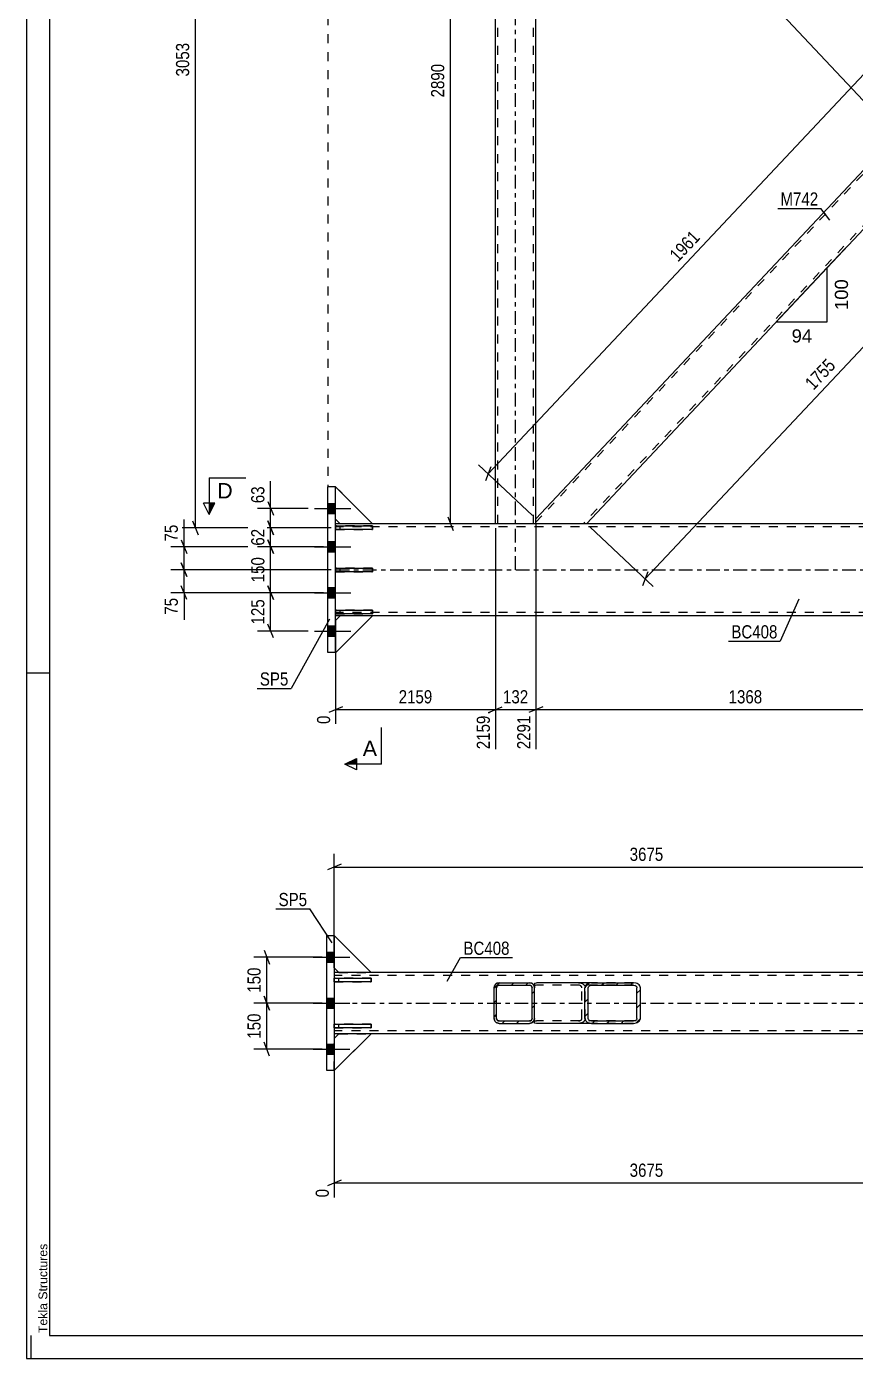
# Model space of a CAD drawing. Header units: millimetres. Extents: x 0 to 841, y 0 to 594.
# Drawn here: x 0 to 180.3, y 0 to 289.5 of the extents above; entities that cross this region are included whole.
import ezdxf

# ---------------------------------------------------------------- set-up
doc = ezdxf.new("R2010")
doc.units = ezdxf.units.MM
doc.linetypes.add('DXK_LINE_DOT2', pattern=[3.9198, 1.9599, -1.9599])
doc.linetypes.add('DXK_LINE_DOT3', pattern=[5.9187, 2.979, -0.9799, 0.9799, -0.9799])
doc.styles.add('Arial', font='ARIAL.TTF', dxfattribs={"height": 0.2})
doc.styles.add('Arial Narrow', font='ARIALN.TTF', dxfattribs={"height": 0.2})

# ---------------------------------------------------------------- blocks, each defined once
blk = doc.blocks.new('Unknown-761548517-1132')
at = {"color": 5, "linetype": 'Continuous'}
for p, q in [((0, 594), (0, 0)), ((5, 589), (5, 5)), ((5, 149), (0, 149)), ((1, 0), (1, 5)), ((5, 5), (836, 5)), ((0, 0), (841, 0))]:
    blk.add_line(p, q, dxfattribs=at)
at = {"color": 174, "linetype": 'Continuous', "style": 'Arial'}
blk.add_text('Tekla Structures', height=1.9102, rotation=90, dxfattribs=at).set_placement((4.5, 5.5))
blk = doc.blocks.new('Part-761548517-3480 - 3430')
at = {"color": 7, "linetype": 'DXK_LINE_DOT2'}
for p, q in [((75.25, 162.66), (67.25, 162.66)), ((67.25, 162.66), (67.25, 161.86)), ((68.25, 161.86), (68.25, 162.66)), ((75.25, 161.86), (75.25, 162.66)), ((67.25, 161.86), (75.25, 161.86))]:
    blk.add_line(p, q, dxfattribs=at)
blk = doc.blocks.new('Part-761548517-3436 - 3430')
at = {"color": 7, "linetype": 'DXK_LINE_DOT2'}
for p, q in [((75.25, 171.83), (67.25, 171.83)), ((67.25, 171.83), (67.25, 171.03)), ((67.25, 171.03), (75.25, 171.03)), ((68.25, 171.03), (68.25, 171.83)), ((75.25, 171.03), (75.25, 171.83))]:
    blk.add_line(p, q, dxfattribs=at)
blk = doc.blocks.new('Part-761548517-3437 - 3430')
at = {"color": 7, "linetype": 'DXK_LINE_DOT2'}
for p, q in [((75.25, 180.99), (67.25, 180.99)), ((67.25, 180.99), (67.25, 180.19)), ((67.25, 180.19), (75.25, 180.19)), ((68.25, 180.19), (68.25, 180.99)), ((75.25, 180.19), (75.25, 180.99))]:
    blk.add_line(p, q, dxfattribs=at)
blk = doc.blocks.new('Part-761548517-3502 - 3430')
at = {"linetype": 'Continuous'}
blk.add_hatch(color=2, dxfattribs=at).paths.add_polyline_path([(325.58, 181.47), (324.78, 182.87), (326.38, 182.87)])
at = {"color": 2, "linetype": 'Continuous'}
for p, q in [((325.58, 181.47), (324.78, 182.87)), ((324.78, 182.87), (326.38, 182.87)), ((326.38, 182.87), (325.58, 181.47)), ((68.25, 181.47), (67.25, 181.47)), ((88.58, 181.47), (75.25, 181.47)), ((195.59, 181.47), (88.68, 181.47)), ((324.15, 181.47), (217.25, 181.47)), ((337.58, 181.47), (324.25, 181.47)), ((345.58, 181.47), (344.58, 181.47)), ((88.58, 161.47), (67.25, 161.47)), ((324.15, 161.47), (88.68, 161.47)), ((345.58, 161.47), (324.25, 161.47))]:
    blk.add_line(p, q, dxfattribs=at)
at = {"color": 7, "linetype": 'DXK_LINE_DOT2'}
for p, q in [((67.25, 161.47), (67.25, 181.47)), ((88.58, 180.8), (67.25, 180.8)), ((75.25, 181.47), (68.25, 181.47)), ((324.15, 180.8), (88.68, 180.8)), ((217.25, 181.47), (195.59, 181.47)), ((345.58, 180.8), (324.25, 180.8)), ((344.58, 181.47), (337.58, 181.47)), ((345.58, 161.47), (345.58, 181.47)), ((88.58, 162.14), (67.25, 162.14)), ((324.15, 162.14), (88.68, 162.14)), ((345.58, 162.14), (324.25, 162.14))]:
    blk.add_line(p, q, dxfattribs=at)
at = {"color": 7, "linetype": 'DXK_LINE_DOT3'}
for p, q in [((67.25, 171.47), (88.58, 171.47)), ((88.68, 171.47), (324.15, 171.47)), ((324.25, 171.47), (345.58, 171.47))]:
    blk.add_line(p, q, dxfattribs=at)
at = {"color": 2, "linetype": 'Continuous'}
blk.add_circle((325.58, 182.37), 1, dxfattribs=at)
blk = doc.blocks.new('Part-761548517-3438 - 3430')
at = {"color": 2, "linetype": 'Continuous'}
for p, q in [((67.25, 161.86), (67.25, 162.66)), ((67.25, 162.66), (75.25, 162.66)), ((75.25, 162.66), (75.25, 161.86)), ((75.25, 161.86), (67.25, 161.86))]:
    blk.add_line(p, q, dxfattribs=at)
at = {"color": 7, "linetype": 'DXK_LINE_DOT2'}
blk.add_line((68.25, 161.86), (68.25, 162.66), dxfattribs=at)
blk = doc.blocks.new('Part-761548517-3439 - 3430')
at = {"color": 2, "linetype": 'Continuous'}
for p, q in [((67.25, 171.03), (67.25, 171.83)), ((67.25, 171.83), (75.25, 171.83)), ((75.25, 171.03), (67.25, 171.03)), ((75.25, 171.83), (75.25, 171.03))]:
    blk.add_line(p, q, dxfattribs=at)
at = {"color": 7, "linetype": 'DXK_LINE_DOT2'}
blk.add_line((68.25, 171.03), (68.25, 171.83), dxfattribs=at)
blk = doc.blocks.new('Part-761548517-3440 - 3430')
at = {"color": 2, "linetype": 'Continuous'}
for p, q in [((67.25, 180.19), (67.25, 180.99)), ((67.25, 180.99), (75.25, 180.99)), ((75.25, 180.19), (67.25, 180.19)), ((75.25, 180.99), (75.25, 180.19))]:
    blk.add_line(p, q, dxfattribs=at)
at = {"color": 7, "linetype": 'DXK_LINE_DOT2'}
blk.add_line((68.25, 180.19), (68.25, 180.99), dxfattribs=at)
blk = doc.blocks.new('Bolt-761548517-3505 - 3430')
at = {"linetype": 'Continuous'}
for points in [[(65.58, 185.9), (65.58, 183.7), (67.25, 183.7), (67.25, 185.9)], [(65.58, 185.9), (65.58, 183.7), (67.25, 183.7), (67.25, 185.9)], [(65.58, 185.9), (65.58, 183.7), (67.25, 183.7), (67.25, 185.9)], [(65.58, 177.57), (65.58, 175.37), (67.25, 175.37), (67.25, 177.57)], [(65.58, 177.57), (65.58, 175.37), (67.25, 175.37), (67.25, 177.57)], [(65.58, 167.57), (65.58, 165.37), (67.25, 165.37), (67.25, 167.57)], [(65.58, 167.57), (65.58, 165.37), (67.25, 165.37), (67.25, 167.57)], [(65.58, 159.24), (65.58, 157.04), (67.25, 157.04), (67.25, 159.24)], [(65.58, 159.24), (65.58, 157.04), (67.25, 157.04), (67.25, 159.24)], [(65.58, 159.24), (65.58, 157.04), (67.25, 157.04), (67.25, 159.24)]]:
    blk.add_hatch(color=1, dxfattribs=at).paths.add_polyline_path(points)
at = {"color": 1, "linetype": 'Continuous'}
for p, q in [((65.58, 185.9), (67.25, 185.9)), ((65.58, 185.9), (67.25, 185.9)), ((65.58, 185.9), (67.25, 185.9)), ((62.65, 184.8), (70.58, 184.8)), ((62.65, 184.8), (70.58, 184.8)), ((62.65, 184.8), (70.58, 184.8)), ((65.58, 183.7), (67.25, 183.7)), ((65.58, 183.7), (67.25, 183.7)), ((65.58, 183.7), (67.25, 183.7)), ((65.58, 177.57), (67.25, 177.57)), ((65.58, 177.57), (67.25, 177.57)), ((62.65, 176.47), (70.58, 176.47)), ((62.65, 176.47), (70.58, 176.47)), ((65.58, 175.37), (67.25, 175.37)), ((65.58, 175.37), (67.25, 175.37)), ((62.65, 166.47), (70.58, 166.47)), ((62.65, 166.47), (70.58, 166.47)), ((65.58, 167.57), (67.25, 167.57)), ((65.58, 167.57), (67.25, 167.57)), ((65.58, 165.37), (67.25, 165.37)), ((65.58, 165.37), (67.25, 165.37)), ((62.65, 158.14), (70.58, 158.14)), ((62.65, 158.14), (70.58, 158.14)), ((62.65, 158.14), (70.58, 158.14)), ((65.58, 159.24), (67.25, 159.24)), ((65.58, 159.24), (67.25, 159.24)), ((65.58, 159.24), (67.25, 159.24)), ((65.58, 157.04), (67.25, 157.04)), ((65.58, 157.04), (67.25, 157.04)), ((65.58, 157.04), (67.25, 157.04))]:
    blk.add_line(p, q, dxfattribs=at)
blk = doc.blocks.new('Part-761548517-3441 - 3430')
at = {"color": 2, "linetype": 'Continuous'}
for p, q in [((75.25, 181.47), (67.25, 189.47)), ((68.25, 181.47), (67.25, 182.47)), ((75.25, 181.47), (68.25, 181.47))]:
    blk.add_line(p, q, dxfattribs=at)
at = {"color": 7, "linetype": 'DXK_LINE_DOT2'}
blk.add_line((67.25, 182.47), (67.25, 189.47), dxfattribs=at)
blk = doc.blocks.new('Part-761548517-3442 - 3430')
at = {"color": 7, "linetype": 'DXK_LINE_DOT2'}
for p, q in [((67.25, 182.47), (67.25, 189.47)), ((67.25, 189.47), (75.25, 181.47)), ((68.25, 181.47), (67.25, 182.47)), ((75.25, 181.47), (68.25, 181.47))]:
    blk.add_line(p, q, dxfattribs=at)
blk = doc.blocks.new('Part-761548517-3443 - 3430')
at = {"color": 2, "linetype": 'Continuous'}
for p, q in [((67.25, 160.43), (68.25, 161.43)), ((67.25, 153.43), (75.25, 161.43)), ((75.25, 161.43), (68.25, 161.43)), ((67.25, 153.47), (67.25, 153.43))]:
    blk.add_line(p, q, dxfattribs=at)
at = {"color": 7, "linetype": 'DXK_LINE_DOT2'}
blk.add_line((67.25, 153.43), (67.25, 160.43), dxfattribs=at)
blk = doc.blocks.new('Part-761548517-3444 - 3430')
at = {"color": 7, "linetype": 'DXK_LINE_DOT2'}
for p, q in [((68.25, 161.43), (67.25, 160.43)), ((67.25, 153.43), (75.25, 161.43)), ((67.25, 160.43), (67.25, 153.43)), ((75.25, 161.43), (68.25, 161.43))]:
    blk.add_line(p, q, dxfattribs=at)
blk = doc.blocks.new('Part-761548517-3464 - 3430')
at = {"color": 2, "linetype": 'Continuous'}
for p, q in [((65.58, 153.47), (65.58, 189.47)), ((67.25, 189.47), (65.58, 189.47)), ((67.25, 153.47), (67.25, 189.47)), ((67.25, 153.47), (65.58, 153.47))]:
    blk.add_line(p, q, dxfattribs=at)
blk = doc.blocks.new('Part-761548517-3556 - 3430')
at = {"color": 2, "linetype": 'Continuous'}
for p, q in [((200.37, 277.8), (110.81, 182.57)), ((202.02, 276.05), (200.37, 277.8)), ((202.02, 276.05), (202.02, 266.71)), ((202.02, 266.71), (121.86, 181.47)), ((110.81, 181.47), (110.81, 182.57))]:
    blk.add_line(p, q, dxfattribs=at)
at = {"color": 7, "linetype": 'DXK_LINE_DOT2'}
for p, q in [((200.74, 277.42), (110.81, 181.79)), ((202.02, 267.49), (121.12, 181.47)), ((121.86, 181.47), (110.81, 181.47))]:
    blk.add_line(p, q, dxfattribs=at)
blk = doc.blocks.new('Part-761548517-3541 - 3430')
at = {"color": 2, "linetype": 'Continuous'}
for p, q in [((110.81, 373.04), (110.81, 374.14)), ((202.02, 288.9), (121.86, 374.14)), ((110.81, 373.04), (200.37, 277.8)), ((202.02, 276.05), (202.02, 288.9))]:
    blk.add_line(p, q, dxfattribs=at)
at = {"color": 7, "linetype": 'DXK_LINE_DOT2'}
for p, q in [((121.86, 374.14), (110.81, 374.14)), ((202.02, 276.83), (110.81, 373.82)), ((202.02, 288.12), (121.12, 374.14)), ((202.02, 276.05), (200.37, 277.8)), ((202.02, 276.83), (202.02, 276.89))]:
    blk.add_line(p, q, dxfattribs=at)
blk = doc.blocks.new('Part-761548517-3559 - 3430')
at = {"color": 7, "linetype": 'DXK_LINE_DOT3'}
blk.add_line((106.41, 171.47), (106.41, 384.14), dxfattribs=at)
at = {"color": 2, "linetype": 'Continuous'}
for p, q in [((102.01, 181.47), (102.01, 374.14)), ((110.81, 182.57), (110.81, 373.04))]:
    blk.add_line(p, q, dxfattribs=at)
at = {"color": 7, "linetype": 'DXK_LINE_DOT2'}
for p, q in [((102.01, 374.14), (110.81, 374.14)), ((102.55, 181.47), (102.55, 374.14)), ((110.28, 181.47), (110.28, 374.14)), ((110.81, 373.04), (110.81, 374.14)), ((110.81, 181.47), (110.81, 182.57)), ((110.81, 181.47), (102.01, 181.47))]:
    blk.add_line(p, q, dxfattribs=at)
blk = doc.blocks.new('Part-761548517-4997 - 4979')
at = {"linetype": 'Continuous'}
h = blk.add_hatch(dxfattribs=at)
h.set_pattern_fill('', scale=0.7, style=0, pattern_type=0)
h.set_pattern_definition([(45, (109.8706, 72.9255), (-1.57154, 1.57154), [])])
h.paths.add_polyline_path([(109.46, 72.84), (109.87, 72.93), (110.22, 73.16), (110.45, 73.5), (110.53, 73.91), (110.53, 80.58), (110.45, 80.99), (110.22, 81.33), (109.87, 81.56), (109.46, 81.64), (102.8, 81.64), (102.39, 81.56), (102.04, 81.33), (101.81, 80.99), (101.73, 80.58), (101.73, 73.91), (101.81, 73.5), (102.04, 73.16), (102.39, 72.93), (102.8, 72.84)])
h.paths.add_polyline_path([(102.59, 73.42), (102.42, 73.53), (102.3, 73.71), (102.26, 73.91), (102.26, 80.58), (102.3, 80.78), (102.42, 80.95), (102.59, 81.07), (102.8, 81.11), (109.46, 81.11), (109.67, 81.07), (109.84, 80.95), (109.96, 80.78), (110, 80.58), (110, 73.91), (109.96, 73.71), (109.84, 73.53), (109.67, 73.42), (109.46, 73.38), (102.8, 73.38)])
at = {"color": 7, "linetype": 'DXK_LINE_DOT2'}
for p, q in [((102.39, 81.56), (102.8, 81.64)), ((102.8, 81.11), (102.59, 81.07)), ((102.8, 81.64), (109.46, 81.64)), ((102.8, 81.11), (109.46, 81.11)), ((109.46, 81.64), (109.87, 81.56)), ((109.67, 81.07), (109.46, 81.11)), ((101.73, 80.58), (101.81, 80.99)), ((101.73, 73.91), (101.73, 80.58)), ((102.3, 80.78), (102.26, 80.58)), ((102.26, 73.91), (102.26, 80.58)), ((110, 80.58), (109.96, 80.78)), ((110, 73.91), (110, 80.58)), ((110.45, 80.99), (110.53, 80.58)), ((110.53, 73.91), (110.53, 80.58)), ((101.81, 73.5), (101.73, 73.91)), ((102.26, 73.91), (102.3, 73.71)), ((102.8, 72.84), (102.39, 72.93)), ((102.59, 73.42), (102.8, 73.38)), ((102.8, 73.38), (109.46, 73.38)), ((102.8, 72.84), (109.46, 72.84)), ((109.46, 73.38), (109.67, 73.42)), ((109.87, 72.93), (109.46, 72.84)), ((109.96, 73.71), (110, 73.91)), ((110.53, 73.91), (110.45, 73.5))]:
    blk.add_line(p, q, dxfattribs=at)
at = {"color": 2, "linetype": 'Continuous'}
for p, q in [((102.8, 81.64), (102.39, 81.56)), ((102.59, 81.07), (102.8, 81.11)), ((102.8, 81.64), (109.46, 81.64)), ((102.8, 81.11), (109.46, 81.11)), ((109.87, 81.56), (109.46, 81.64)), ((109.46, 81.11), (109.67, 81.07)), ((101.81, 80.99), (101.73, 80.58)), ((101.73, 73.91), (101.73, 80.58)), ((102.26, 80.58), (102.3, 80.78)), ((102.26, 73.91), (102.26, 80.58)), ((109.96, 80.78), (110, 80.58)), ((110, 73.91), (110, 80.58)), ((110.53, 80.58), (110.45, 80.99)), ((110.53, 73.91), (110.53, 80.58)), ((101.73, 73.91), (101.81, 73.5)), ((102.3, 73.71), (102.26, 73.91)), ((102.39, 72.93), (102.8, 72.84)), ((102.8, 73.38), (102.59, 73.42)), ((102.8, 73.38), (109.46, 73.38)), ((102.8, 72.84), (109.46, 72.84)), ((109.67, 73.42), (109.46, 73.38)), ((109.46, 72.84), (109.87, 72.93)), ((110, 73.91), (109.96, 73.71)), ((110.45, 73.5), (110.53, 73.91))]:
    blk.add_line(p, q, dxfattribs=at)
at = {"color": 7, "linetype": 'DXK_LINE_DOT3'}
blk.add_line((106.13, 77.24), (106.13, 77.24), dxfattribs=at)
at = {"color": 7, "linetype": 'DXK_LINE_DOT2'}
for centre, radius, start, end in [((102.8, 80.58), 1.07, 112.5, 157.5), ((109.46, 80.58), 1.07, 22.5, 67.5), ((102.8, 80.58), 0.533, 112.5, 157.5), ((109.46, 80.58), 0.533, 22.5, 67.5), ((102.8, 73.91), 1.07, 202.5, 247.5), ((102.8, 73.91), 0.533, 202.5, 247.5), ((109.46, 73.91), 0.533, 292.5, 337.5), ((109.46, 73.91), 1.07, 292.5, 337.5)]:
    blk.add_arc(centre, radius, start, end, dxfattribs=at)
at = {"color": 2, "linetype": 'Continuous'}
for centre, radius, start, end in [((102.8, 80.58), 1.07, 112.5, 157.5), ((109.46, 80.58), 1.07, 22.5, 67.5), ((102.8, 80.58), 0.533, 112.5, 157.5), ((109.46, 80.58), 0.533, 22.5, 67.5), ((102.8, 73.91), 1.07, 202.5, 247.5), ((102.8, 73.91), 0.533, 202.5, 247.5), ((109.46, 73.91), 0.533, 292.5, 337.5), ((109.46, 73.91), 1.07, 292.5, 337.5)]:
    blk.add_arc(centre, radius, start, end, dxfattribs=at)
blk = doc.blocks.new('Part-761548517-4993 - 4979')
at = {"color": 2, "linetype": 'Continuous'}
for p, q in [((67.96, 83.91), (66.96, 83.91)), ((88.3, 83.91), (74.96, 83.91)), ((202.8, 83.91), (88.4, 83.91)), ((323.86, 83.91), (209.47, 83.91)), ((337.3, 83.91), (323.96, 83.91)), ((345.3, 83.91), (344.3, 83.91)), ((67.96, 70.58), (66.96, 70.58)), ((88.3, 70.58), (74.96, 70.58)), ((323.86, 70.58), (88.4, 70.58)), ((337.3, 70.58), (323.96, 70.58)), ((345.3, 70.58), (344.3, 70.58))]:
    blk.add_line(p, q, dxfattribs=at)
at = {"color": 7, "linetype": 'DXK_LINE_DOT2'}
for p, q in [((66.96, 83.91), (66.96, 70.58)), ((88.3, 83.24), (66.96, 83.24)), ((74.96, 83.91), (67.96, 83.91)), ((323.86, 83.24), (88.4, 83.24)), ((209.47, 83.91), (202.8, 83.91)), ((345.3, 83.24), (323.96, 83.24)), ((344.3, 83.91), (337.3, 83.91)), ((345.3, 83.91), (345.3, 70.58)), ((88.3, 71.24), (66.96, 71.24)), ((74.96, 70.58), (67.96, 70.58)), ((323.86, 71.24), (88.4, 71.24)), ((345.3, 71.24), (323.96, 71.24)), ((344.3, 70.58), (337.3, 70.58))]:
    blk.add_line(p, q, dxfattribs=at)
at = {"color": 7, "linetype": 'DXK_LINE_DOT3'}
for p, q in [((66.96, 77.24), (88.3, 77.24)), ((88.4, 77.24), (323.86, 77.24)), ((323.96, 77.24), (345.3, 77.24))]:
    blk.add_line(p, q, dxfattribs=at)
blk = doc.blocks.new('Bolt-761548517-4996 - 4979')
at = {"linetype": 'Continuous'}
for points in [[(66.96, 86.14), (66.96, 88.34), (65.3, 88.34), (65.3, 86.14)], [(66.96, 86.14), (66.96, 88.34), (65.3, 88.34), (65.3, 86.14)], [(66.96, 86.14), (66.96, 88.34), (65.3, 88.34), (65.3, 86.14)], [(66.96, 86.14), (66.96, 88.34), (65.3, 88.34), (65.3, 86.14)], [(66.96, 76.14), (66.96, 78.34), (65.3, 78.34), (65.3, 76.14)], [(66.96, 76.14), (66.96, 78.34), (65.3, 78.34), (65.3, 76.14)], [(66.96, 66.14), (66.96, 68.34), (65.3, 68.34), (65.3, 66.14)], [(66.96, 66.14), (66.96, 68.34), (65.3, 68.34), (65.3, 66.14)], [(66.96, 66.14), (66.96, 68.34), (65.3, 68.34), (65.3, 66.14)], [(66.96, 66.14), (66.96, 68.34), (65.3, 68.34), (65.3, 66.14)]]:
    blk.add_hatch(color=1, dxfattribs=at).paths.add_polyline_path(points)
at = {"color": 1, "linetype": 'Continuous'}
for p, q in [((62.36, 87.24), (70.3, 87.24)), ((62.36, 87.24), (70.3, 87.24)), ((62.36, 87.24), (70.3, 87.24)), ((62.36, 87.24), (70.3, 87.24)), ((65.3, 88.34), (66.96, 88.34)), ((65.3, 88.34), (66.96, 88.34)), ((65.3, 88.34), (66.96, 88.34)), ((65.3, 88.34), (66.96, 88.34)), ((65.3, 86.14), (66.96, 86.14)), ((65.3, 86.14), (66.96, 86.14)), ((65.3, 86.14), (66.96, 86.14)), ((65.3, 86.14), (66.96, 86.14)), ((65.3, 78.34), (66.96, 78.34)), ((65.3, 78.34), (66.96, 78.34)), ((62.36, 77.24), (70.3, 77.24)), ((62.36, 77.24), (70.3, 77.24)), ((65.3, 76.14), (66.96, 76.14)), ((65.3, 76.14), (66.96, 76.14)), ((62.36, 67.24), (70.3, 67.24)), ((62.36, 67.24), (70.3, 67.24)), ((62.36, 67.24), (70.3, 67.24)), ((62.36, 67.24), (70.3, 67.24)), ((65.3, 68.34), (66.96, 68.34)), ((65.3, 68.34), (66.96, 68.34)), ((65.3, 68.34), (66.96, 68.34)), ((65.3, 68.34), (66.96, 68.34)), ((65.3, 66.14), (66.96, 66.14)), ((65.3, 66.14), (66.96, 66.14)), ((65.3, 66.14), (66.96, 66.14)), ((65.3, 66.14), (66.96, 66.14))]:
    blk.add_line(p, q, dxfattribs=at)
blk = doc.blocks.new('Part-761548517-5062 - 4979')
at = {"color": 7, "linetype": 'DXK_LINE_DOT2'}
for p, q in [((74.96, 82.64), (66.96, 82.64)), ((66.96, 82.64), (66.96, 81.84)), ((66.96, 81.84), (74.96, 81.84)), ((67.96, 81.84), (67.96, 82.64)), ((74.96, 81.84), (74.96, 82.64))]:
    blk.add_line(p, q, dxfattribs=at)
blk = doc.blocks.new('Part-761548517-5008 - 4979')
at = {"linetype": 'Continuous'}
h = blk.add_hatch(dxfattribs=at)
h.set_pattern_fill('', scale=0.7, style=0, pattern_type=0)
h.set_pattern_definition([(45, (132.651, 72.9255), (-1.57154, 1.57154), [])])
h.paths.add_polyline_path([(132.09, 72.84), (132.65, 72.93), (133.13, 73.16), (133.44, 73.5), (133.56, 73.91), (133.56, 80.58), (133.44, 80.99), (133.13, 81.33), (132.65, 81.56), (132.09, 81.64), (122.94, 81.64), (122.38, 81.56), (121.9, 81.33), (121.59, 80.99), (121.47, 80.58), (121.47, 73.91), (121.59, 73.5), (121.9, 73.16), (122.38, 72.93), (122.94, 72.84)])
h.paths.add_polyline_path([(122.66, 73.42), (122.42, 73.53), (122.26, 73.71), (122.21, 73.91), (122.21, 80.58), (122.26, 80.78), (122.42, 80.95), (122.66, 81.07), (122.94, 81.11), (132.09, 81.11), (132.37, 81.07), (132.61, 80.95), (132.77, 80.78), (132.82, 80.58), (132.82, 73.91), (132.77, 73.71), (132.61, 73.53), (132.37, 73.42), (132.09, 73.38), (122.94, 73.38)])
at = {"color": 2, "linetype": 'Continuous'}
for p, q in [((110.53, 81.58), (110.96, 81.64)), ((110.53, 81.58), (110.53, 80.58)), ((122.94, 81.64), (110.96, 81.64)), ((122.94, 81.64), (122.38, 81.56)), ((122.66, 81.07), (122.94, 81.11)), ((122.94, 81.64), (132.09, 81.64)), ((122.94, 81.11), (132.09, 81.11)), ((132.65, 81.56), (132.09, 81.64)), ((132.09, 81.11), (132.37, 81.07)), ((121.59, 80.99), (121.47, 80.58)), ((121.47, 73.91), (121.47, 80.58)), ((122.21, 80.58), (122.26, 80.78)), ((122.21, 73.91), (122.21, 80.58)), ((132.77, 80.78), (132.82, 80.58)), ((132.82, 73.91), (132.82, 80.58)), ((133.56, 80.58), (133.44, 80.99)), ((133.56, 73.91), (133.56, 80.58)), ((110.53, 72.93), (110.53, 73.91)), ((110.53, 72.91), (110.53, 72.93)), ((110.96, 72.84), (110.53, 72.91)), ((122.94, 72.84), (110.96, 72.84)), ((121.47, 73.91), (121.59, 73.5)), ((122.26, 73.71), (122.21, 73.91)), ((122.38, 72.93), (122.94, 72.84)), ((122.94, 73.38), (122.66, 73.42)), ((122.94, 73.38), (132.09, 73.38)), ((122.94, 72.84), (132.09, 72.84)), ((132.37, 73.42), (132.09, 73.38)), ((132.09, 72.84), (132.65, 72.93)), ((132.82, 73.91), (132.77, 73.71)), ((133.44, 73.5), (133.56, 73.91))]:
    blk.add_line(p, q, dxfattribs=at)
at = {"color": 7, "linetype": 'DXK_LINE_DOT2'}
for p, q in [((110.53, 81.58), (110.53, 81)), ((110.96, 81.11), (110.68, 81.07)), ((132.09, 81.11), (110.96, 81.11)), ((120.11, 81.64), (120.67, 81.56)), ((120.39, 81.07), (120.11, 81.11)), ((132.09, 81.64), (122.94, 81.64)), ((110.68, 81.07), (110.53, 81)), ((110.53, 73.16), (110.53, 80.58)), ((120.84, 80.58), (120.79, 80.78)), ((120.84, 73.91), (120.84, 80.58)), ((121.46, 80.99), (121.57, 80.58)), ((121.57, 73.91), (121.57, 80.58)), ((110.53, 73.49), (110.68, 73.42)), ((110.68, 73.42), (110.96, 73.38)), ((132.09, 73.38), (110.96, 73.38)), ((120.11, 73.38), (120.39, 73.42)), ((120.67, 72.93), (120.11, 72.84)), ((120.79, 73.71), (120.84, 73.91)), ((121.57, 73.91), (121.46, 73.5)), ((132.09, 72.84), (122.94, 72.84))]:
    blk.add_line(p, q, dxfattribs=at)
for centre, radius, start, end in [((120.33, 80.27), 1.34, 32.4106, 75.4454), ((120.22, 80.42), 0.668, 32.4106, 75.4454), ((120.22, 74.07), 0.668, 284.5546, 327.5894), ((120.33, 74.22), 1.34, 284.5546, 327.5894)]:
    blk.add_arc(centre, radius, start, end, dxfattribs=at)
at = {"color": 2, "linetype": 'Continuous'}
for centre, radius, start, end in [((122.71, 80.27), 1.34, 104.5546, 147.5894), ((132.32, 80.27), 1.34, 32.4106, 75.4454), ((122.83, 80.42), 0.668, 104.5546, 147.5894), ((132.2, 80.42), 0.668, 32.4106, 75.4454), ((122.71, 74.22), 1.34, 212.4106, 255.4454), ((122.83, 74.07), 0.668, 212.4106, 255.4454), ((132.2, 74.07), 0.668, 284.5546, 327.5894), ((132.32, 74.22), 1.34, 284.5546, 327.5894)]:
    blk.add_arc(centre, radius, start, end, dxfattribs=at)
blk = doc.blocks.new('Part-761548517-5014 - 4979')
at = {"color": 2, "linetype": 'Continuous'}
for p, q in [((65.3, 91.91), (66.96, 91.91)), ((65.3, 62.58), (65.3, 91.91)), ((66.96, 91.91), (66.96, 62.58)), ((66.96, 62.58), (65.3, 62.58))]:
    blk.add_line(p, q, dxfattribs=at)
blk = doc.blocks.new('Part-761548517-5080 - 4979')
at = {"color": 7, "linetype": 'DXK_LINE_DOT2'}
for p, q in [((74.96, 83.91), (66.96, 91.91)), ((66.96, 91.91), (66.96, 84.91)), ((66.96, 84.91), (67.96, 83.91)), ((67.96, 83.91), (74.96, 83.91))]:
    blk.add_line(p, q, dxfattribs=at)
blk = doc.blocks.new('Part-761548517-5035 - 4979')
at = {"color": 7, "linetype": 'DXK_LINE_DOT2'}
for p, q in [((66.96, 69.58), (67.96, 70.58)), ((74.96, 70.58), (66.96, 62.58)), ((66.96, 62.58), (66.96, 69.58)), ((67.96, 70.58), (74.96, 70.58))]:
    blk.add_line(p, q, dxfattribs=at)
blk = doc.blocks.new('Part-761548517-5038 - 4979')
at = {"color": 7, "linetype": 'DXK_LINE_DOT2'}
for p, q in [((66.96, 69.58), (67.96, 70.58)), ((74.96, 70.58), (66.96, 62.58)), ((66.96, 62.58), (66.96, 69.58)), ((67.96, 70.58), (74.96, 70.58))]:
    blk.add_line(p, q, dxfattribs=at)
blk = doc.blocks.new('Part-761548517-5041 - 4979')
at = {"color": 2, "linetype": 'Continuous'}
for p, q in [((67.96, 70.58), (66.96, 69.58)), ((66.96, 62.58), (74.96, 70.58)), ((74.96, 70.58), (67.96, 70.58))]:
    blk.add_line(p, q, dxfattribs=at)
at = {"color": 7, "linetype": 'DXK_LINE_DOT2'}
blk.add_line((66.96, 69.58), (66.96, 62.58), dxfattribs=at)
blk = doc.blocks.new('Part-761548517-5044 - 4979')
at = {"color": 2, "linetype": 'Continuous'}
for p, q in [((66.96, 72.64), (74.96, 72.64)), ((66.96, 71.84), (66.96, 72.64)), ((74.96, 72.64), (74.96, 71.84)), ((74.96, 71.84), (66.96, 71.84))]:
    blk.add_line(p, q, dxfattribs=at)
at = {"color": 7, "linetype": 'DXK_LINE_DOT2'}
blk.add_line((67.96, 71.84), (67.96, 72.64), dxfattribs=at)
blk = doc.blocks.new('Part-761548517-5047 - 4979')
at = {"color": 2, "linetype": 'Continuous'}
for p, q in [((66.96, 82.64), (74.96, 82.64)), ((66.96, 81.84), (66.96, 82.64)), ((74.96, 81.84), (66.96, 81.84)), ((74.96, 82.64), (74.96, 81.84))]:
    blk.add_line(p, q, dxfattribs=at)
at = {"color": 7, "linetype": 'DXK_LINE_DOT2'}
blk.add_line((67.96, 81.84), (67.96, 82.64), dxfattribs=at)
blk = doc.blocks.new('Part-761548517-5050 - 4979')
at = {"color": 7, "linetype": 'DXK_LINE_DOT2'}
for p, q in [((74.96, 72.64), (66.96, 72.64)), ((66.96, 72.64), (66.96, 71.84)), ((67.96, 71.84), (67.96, 72.64)), ((74.96, 71.84), (74.96, 72.64)), ((66.96, 71.84), (74.96, 71.84))]:
    blk.add_line(p, q, dxfattribs=at)
blk = doc.blocks.new('Part-761548517-5077 - 4979')
at = {"color": 7, "linetype": 'DXK_LINE_DOT2'}
for p, q in [((74.96, 83.91), (66.96, 91.91)), ((66.96, 91.91), (66.96, 84.91)), ((66.96, 84.91), (67.96, 83.91)), ((67.96, 83.91), (74.96, 83.91))]:
    blk.add_line(p, q, dxfattribs=at)
blk = doc.blocks.new('Part-761548517-5083 - 4979')
at = {"color": 2, "linetype": 'Continuous'}
for p, q in [((74.96, 83.91), (66.96, 91.91)), ((67.96, 83.91), (66.96, 84.91)), ((74.96, 83.91), (67.96, 83.91))]:
    blk.add_line(p, q, dxfattribs=at)
at = {"color": 7, "linetype": 'DXK_LINE_DOT2'}
blk.add_line((66.96, 91.91), (66.96, 84.91), dxfattribs=at)
blk = doc.blocks.new('Line-761548517-4179 - 3430')
at = {"color": 1, "linetype": 'DXK_LINE_DOT2'}
blk.add_line((65.58, 374.14), (65.58, 189.47), dxfattribs=at)
blk = doc.blocks.new('StraightDimension-761548517-6351 - 3430')
at = {"color": 7, "linetype": 'Continuous'}
for p, q in [((52.49, 167.97), (53.69, 164.97)), ((64.58, 166.47), (50.24, 166.47)), ((53.09, 158.14), (53.09, 166.47)), ((53.69, 156.64), (52.49, 159.64)), ((61.24, 158.14), (50.24, 158.14))]:
    blk.add_line(p, q, dxfattribs=at)
at = {"color": 0}
blk.add_wipeout([(52.34, 165.65), (48.14, 165.65), (48.14, 158.96), (52.34, 158.96)], dxfattribs=at)
at = {"color": 3, "style": 'Arial Narrow'}
blk.add_text('125', height=2.863, rotation=90.0002, dxfattribs=at).set_placement((51.74, 159.56))
blk = doc.blocks.new('StraightDimension-761548517-3650 - 3430')
at = {"color": 7, "linetype": 'Continuous'}
for p, q in [((37.32, 382.64), (36.12, 385.64)), ((66.25, 384.14), (33.87, 384.14)), ((36.72, 180.59), (36.72, 384.14)), ((66.25, 180.59), (33.87, 180.59)), ((36.12, 182.09), (37.32, 179.09))]:
    blk.add_line(p, q, dxfattribs=at)
at = {"color": 0}
blk.add_wipeout([(35.97, 286.62), (31.77, 286.62), (31.77, 278.11), (35.97, 278.11)], dxfattribs=at)
at = {"color": 3, "style": 'Arial Narrow'}
blk.add_text('3053', height=2.863, rotation=90.0002, dxfattribs=at).set_placement((35.37, 278.71))
blk = doc.blocks.new('StraightDimension-761548517-7425 - 3430')
at = {"color": 7, "linetype": 'Continuous'}
for p, q in [((33.65, 177.97), (34.85, 174.97)), ((61.25, 176.47), (31.4, 176.47)), ((34.25, 171.47), (34.25, 176.47)), ((66.25, 171.47), (31.4, 171.47)), ((34.85, 169.97), (33.65, 172.97))]:
    blk.add_line(p, q, dxfattribs=at)
at = {"color": 0}
blk.add_wipeout([(33.5, 181.85), (29.3, 181.85), (29.3, 177), (33.5, 177)], dxfattribs=at)
at = {"color": 7, "linetype": 'Continuous'}
blk.add_line((34.25, 176.47), (34.25, 182.38), dxfattribs=at)
blk.add_line((34.25, 176.47), (34.25, 182.38), dxfattribs=at)
at = {"color": 3, "style": 'Arial Narrow'}
blk.add_text('75', height=2.863, rotation=90.0002, dxfattribs=at).set_placement((32.9, 177.6))
blk = doc.blocks.new('StraightDimension-761548517-3680 - 3430')
at = {"color": 7, "linetype": 'Continuous'}
for p, q in [((102.01, 180.47), (102.01, 132.44)), ((67.25, 160.43), (67.25, 137.93)), ((68.75, 141.66), (65.75, 140.46)), ((67.25, 141.06), (102.01, 141.06)), ((100.51, 140.46), (103.51, 141.66))]:
    blk.add_line(p, q, dxfattribs=at)
at = {"color": 0}
blk.add_wipeout([(88.89, 141.81), (88.89, 146.01), (80.37, 146.01), (80.37, 141.81)], dxfattribs=at)
at = {"color": 0, "linetype": 'Continuous'}
for points in [[(66.65, 140.36), (62.45, 140.36), (62.45, 137.33), (66.65, 137.33)], [(101.41, 140.36), (97.21, 140.36), (97.21, 131.84), (101.41, 131.84)]]:
    blk.add_wipeout(points, dxfattribs=at)
at = {"color": 3, "style": 'Arial Narrow'}
blk.add_text('2159', height=2.863, dxfattribs=at).set_placement((80.97, 142.41))
at = {"color": 3, "linetype": 'Continuous', "style": 'Arial Narrow'}
for s, height, p in [('0', 2.86, (66.05, 137.93)), ('2159', 2.863, (100.81, 132.44))]:
    blk.add_text(s, height=height, rotation=90.0002, dxfattribs=at).set_placement(p)
blk = doc.blocks.new('StraightDimension-761548517-3730 - 3430')
at = {"color": 7, "linetype": 'Continuous'}
for p, q in [((110.81, 181.57), (110.81, 132.44)), ((202.02, 180.47), (202.02, 132.44)), ((112.31, 141.66), (109.31, 140.46)), ((110.81, 141.06), (202.02, 141.06)), ((200.52, 140.46), (203.52, 141.66))]:
    blk.add_line(p, q, dxfattribs=at)
at = {"color": 0}
blk.add_wipeout([(160.67, 141.81), (160.67, 146.01), (152.16, 146.01), (152.16, 141.81)], dxfattribs=at)
at = {"color": 0, "linetype": 'Continuous'}
blk.add_wipeout([(201.42, 140.36), (197.22, 140.36), (197.22, 131.84), (201.42, 131.84)], dxfattribs=at)
at = {"color": 3, "style": 'Arial Narrow'}
blk.add_text('1368', height=2.863, dxfattribs=at).set_placement((152.76, 142.41))
at = {"color": 3, "linetype": 'Continuous', "style": 'Arial Narrow'}
blk.add_text('3659', height=2.863, rotation=90.0002, dxfattribs=at).set_placement((200.82, 132.44))
blk = doc.blocks.new('StraightDimension-761548517-3739 - 3430')
at = {"color": 7, "linetype": 'Continuous'}
for p, q in [((102.01, 180.47), (102.01, 132.44)), ((110.81, 181.57), (110.81, 132.44)), ((100.51, 140.46), (103.51, 141.66)), ((102.01, 141.06), (110.81, 141.06)), ((112.31, 141.66), (109.31, 140.46))]:
    blk.add_line(p, q, dxfattribs=at)
at = {"color": 0}
blk.add_wipeout([(109.75, 141.81), (109.75, 146.01), (103.07, 146.01), (103.07, 141.81)], dxfattribs=at)
at = {"color": 0, "linetype": 'Continuous'}
blk.add_wipeout([(110.21, 140.36), (106.01, 140.36), (106.01, 131.84), (110.21, 131.84)], dxfattribs=at)
at = {"color": 3, "style": 'Arial Narrow'}
blk.add_text('132', height=2.863, dxfattribs=at).set_placement((103.67, 142.41))
at = {"color": 3, "linetype": 'Continuous', "style": 'Arial Narrow'}
blk.add_text('2291', height=2.863, rotation=90.0002, dxfattribs=at).set_placement((109.61, 132.44))
blk = doc.blocks.new('StraightDimension-761548517-3990 - 3430')
at = {"color": 7, "linetype": 'Continuous'}
for p, q in [((100.44, 192.33), (190, 287.56)), ((199.64, 278.49), (187.92, 289.52)), ((189.41, 286.06), (190.59, 289.07)), ((110.08, 183.26), (98.36, 194.28)), ((101.03, 193.83), (99.85, 190.83))]:
    blk.add_line(p, q, dxfattribs=at)
at = {"color": 0}
blk.add_wipeout([(147.59, 243.56), (144.53, 246.44), (138.69, 240.24), (141.75, 237.36)], dxfattribs=at)
at = {"color": 3, "style": 'Arial Narrow'}
blk.add_text('1961', height=2.863, rotation=46.7591, dxfattribs=at).set_placement((141.73, 238.21))
blk = doc.blocks.new('StraightDimension-761548517-4008 - 3430')
at = {"color": 7, "linetype": 'Continuous'}
for p, q in [((110.08, 372.35), (97.18, 360.22)), ((100.39, 361.18), (97.46, 362.54)), ((98.93, 361.86), (190.14, 264.88)), ((201.29, 275.37), (188.39, 263.23)), ((188.67, 265.56), (191.6, 264.2))]:
    blk.add_line(p, q, dxfattribs=at)
at = {"color": 0}
blk.add_wipeout([(147.99, 310.78), (151.05, 313.66), (145.22, 319.86), (142.16, 316.98)], dxfattribs=at)
at = {"color": 3, "style": 'Arial Narrow'}
blk.add_text('1997', height=2.863, rotation=-46.7591, dxfattribs=at).set_placement((143.01, 316.96))
blk = doc.blocks.new('StraightDimension-761548517-4036 - 3430')
at = {"color": 7, "linetype": 'Continuous'}
for p, q in [((101.01, 374.14), (89.38, 374.14)), ((92.83, 372.64), (91.63, 375.64)), ((92.23, 181.47), (92.23, 374.14)), ((91.63, 182.97), (92.83, 179.97)), ((101.01, 181.47), (89.38, 181.47))]:
    blk.add_line(p, q, dxfattribs=at)
at = {"color": 0}
blk.add_wipeout([(91.48, 282.06), (87.28, 282.06), (87.28, 273.55), (91.48, 273.55)], dxfattribs=at)
at = {"color": 3, "style": 'Arial Narrow'}
blk.add_text('2890', height=2.863, rotation=90.0002, dxfattribs=at).set_placement((90.88, 274.15))
blk = doc.blocks.new('StraightDimension-761548517-4128 - 3430')
at = {"color": 7, "linetype": 'Continuous'}
for p, q in [((202.75, 266.03), (216.53, 253.07)), ((214.19, 253.21), (215.37, 256.21)), ((134.62, 169.47), (214.78, 254.71)), ((122.59, 180.79), (136.36, 167.83)), ((135.21, 170.98), (134.03, 167.97))]:
    blk.add_line(p, q, dxfattribs=at)
at = {"color": 0}
blk.add_wipeout([(177.07, 215.71), (174.01, 218.58), (168.18, 212.38), (171.24, 209.5)], dxfattribs=at)
at = {"color": 3, "style": 'Arial Narrow'}
blk.add_text('1755', height=2.863, rotation=46.7591, dxfattribs=at).set_placement((171.21, 210.35))
blk = doc.blocks.new('StraightDimension-761548517-6348 - 3430')
at = {"color": 7, "linetype": 'Continuous'}
for p, q in [((52.49, 186.3), (53.69, 183.3)), ((61.24, 184.8), (50.24, 184.8)), ((53.09, 180.59), (53.09, 184.8)), ((66.25, 180.59), (50.24, 180.59)), ((53.69, 179.09), (52.49, 182.09))]:
    blk.add_line(p, q, dxfattribs=at)
at = {"color": 0}
blk.add_wipeout([(52.34, 190.19), (48.14, 190.19), (48.14, 185.33), (52.34, 185.33)], dxfattribs=at)
at = {"color": 7, "linetype": 'Continuous'}
blk.add_line((53.09, 184.8), (53.09, 190.71), dxfattribs=at)
blk.add_line((53.09, 184.8), (53.09, 190.71), dxfattribs=at)
at = {"color": 3, "style": 'Arial Narrow'}
blk.add_text('63', height=2.863, rotation=90.0002, dxfattribs=at).set_placement((51.74, 185.93))
blk = doc.blocks.new('StraightDimension-761548517-6349 - 3430')
at = {"color": 7, "linetype": 'Continuous'}
for p, q in [((66.25, 180.59), (50.24, 180.59)), ((52.49, 182.09), (53.69, 179.09)), ((53.09, 176.47), (53.09, 180.59)), ((53.69, 174.97), (52.49, 177.97)), ((64.58, 176.47), (50.24, 176.47))]:
    blk.add_line(p, q, dxfattribs=at)
at = {"color": 0}
blk.add_wipeout([(52.34, 180.96), (48.14, 180.96), (48.14, 176.1), (52.34, 176.1)], dxfattribs=at)
at = {"color": 3, "style": 'Arial Narrow'}
blk.add_text('62', height=2.863, rotation=90.0002, dxfattribs=at).set_placement((51.74, 176.7))
blk = doc.blocks.new('StraightDimension-761548517-6350 - 3430')
at = {"color": 7, "linetype": 'Continuous'}
for p, q in [((52.49, 177.97), (53.69, 174.97)), ((64.58, 176.47), (50.24, 176.47)), ((53.09, 166.47), (53.09, 176.47)), ((53.69, 164.97), (52.49, 167.97)), ((64.58, 166.47), (50.24, 166.47))]:
    blk.add_line(p, q, dxfattribs=at)
at = {"color": 0}
blk.add_wipeout([(52.34, 174.81), (48.14, 174.81), (48.14, 168.13), (52.34, 168.13)], dxfattribs=at)
at = {"color": 3, "style": 'Arial Narrow'}
blk.add_text('150', height=2.863, rotation=90.0002, dxfattribs=at).set_placement((51.74, 168.73))
blk = doc.blocks.new('StraightDimension-761548517-7426 - 3430')
at = {"color": 7, "linetype": 'Continuous'}
for p, q in [((66.25, 171.47), (31.4, 171.47)), ((33.65, 172.97), (34.85, 169.97)), ((34.25, 166.47), (34.25, 171.47)), ((34.85, 164.97), (33.65, 167.97)), ((61.25, 166.47), (31.4, 166.47))]:
    blk.add_line(p, q, dxfattribs=at)
at = {"color": 0}
blk.add_wipeout([(33.5, 165.95), (29.3, 165.95), (29.3, 161.09), (33.5, 161.09)], dxfattribs=at)
at = {"color": 7, "linetype": 'Continuous'}
blk.add_line((34.25, 166.47), (34.25, 160.57), dxfattribs=at)
blk.add_line((34.25, 166.47), (34.25, 160.57), dxfattribs=at)
at = {"color": 3, "style": 'Arial Narrow'}
blk.add_text('75', height=2.863, rotation=90.0002, dxfattribs=at).set_placement((32.9, 161.69))
blk = doc.blocks.new('AngleDimension-761548517-13672 - 3430')
at = {"color": 7, "linetype": 'Continuous'}
for p, q in [((178.1, 241.28), (174.24, 237.17)), ((163.14, 225.37), (174.24, 237.17)), ((174.24, 225.37), (174.24, 237.17)), ((163.14, 225.37), (174.24, 225.37))]:
    blk.add_line(p, q, dxfattribs=at)
at = {"color": 0}
for points in [[(179.34, 235.21), (175.14, 235.21), (175.14, 227.34), (179.34, 227.34)], [(171.51, 220.27), (171.51, 224.47), (165.87, 224.47), (165.87, 220.27)]]:
    blk.add_wipeout(points, dxfattribs=at)
at = {"color": 3, "style": 'Arial'}
blk.add_text('100', height=2.865, rotation=90.0002, dxfattribs=at).set_placement((178.74, 227.94))
blk.add_text('94', height=2.865, dxfattribs=at).set_placement((166.47, 220.87))
blk = doc.blocks.new('StraightDimension-761548517-5099 - 4979')
at = {"color": 7, "linetype": 'Continuous'}
for p, q in [((64.3, 87.24), (49.42, 87.24)), ((51.67, 88.74), (52.87, 85.74)), ((52.27, 77.24), (52.27, 87.24)), ((52.87, 75.74), (51.67, 78.74)), ((64.3, 77.24), (49.42, 77.24))]:
    blk.add_line(p, q, dxfattribs=at)
at = {"color": 0}
blk.add_wipeout([(51.52, 85.59), (47.32, 85.59), (47.32, 78.9), (51.52, 78.9)], dxfattribs=at)
at = {"color": 3, "style": 'Arial Narrow'}
blk.add_text('150', height=2.863, rotation=90.0002, dxfattribs=at).set_placement((50.92, 79.5))
blk = doc.blocks.new('StraightDimension-761548517-5161 - 4979')
at = {"color": 7, "linetype": 'Continuous'}
for p, q in [((68.46, 107.42), (65.46, 106.22)), ((66.96, 84.91), (66.96, 109.67)), ((201.3, 106.22), (204.3, 107.42)), ((202.8, 84.91), (202.8, 109.67)), ((66.96, 106.82), (202.8, 106.82))]:
    blk.add_line(p, q, dxfattribs=at)
at = {"color": 0}
blk.add_wipeout([(139.14, 107.57), (139.14, 111.77), (130.63, 111.77), (130.63, 107.57)], dxfattribs=at)
at = {"color": 3, "style": 'Arial Narrow'}
blk.add_text('3675', height=2.863, dxfattribs=at).set_placement((131.23, 108.17))
blk = doc.blocks.new('StraightDimension-761548517-5108 - 4979')
at = {"color": 7, "linetype": 'Continuous'}
for p, q in [((51.67, 78.74), (52.87, 75.74)), ((64.3, 77.24), (49.42, 77.24)), ((52.27, 67.24), (52.27, 77.24)), ((64.3, 67.24), (49.42, 67.24)), ((52.87, 65.74), (51.67, 68.74))]:
    blk.add_line(p, q, dxfattribs=at)
at = {"color": 0}
blk.add_wipeout([(51.52, 75.59), (47.32, 75.59), (47.32, 68.9), (51.52, 68.9)], dxfattribs=at)
at = {"color": 3, "style": 'Arial Narrow'}
blk.add_text('150', height=2.863, rotation=90.0002, dxfattribs=at).set_placement((50.92, 69.5))
blk = doc.blocks.new('StraightDimension-761548517-8656 - 4979')
at = {"color": 7, "linetype": 'Continuous'}
for p, q in [((66.96, 69.58), (66.96, 35.01)), ((202.8, 69.58), (202.8, 29.52)), ((68.46, 38.73), (65.46, 37.53)), ((66.96, 38.13), (202.8, 38.13)), ((201.3, 37.53), (204.3, 38.73))]:
    blk.add_line(p, q, dxfattribs=at)
at = {"color": 0}
blk.add_wipeout([(139.14, 38.88), (139.14, 43.08), (130.63, 43.08), (130.63, 38.88)], dxfattribs=at)
at = {"color": 0, "linetype": 'Continuous'}
for points in [[(66.36, 37.43), (62.16, 37.43), (62.16, 34.41), (66.36, 34.41)], [(202.2, 37.43), (198, 37.43), (198, 28.92), (202.2, 28.92)]]:
    blk.add_wipeout(points, dxfattribs=at)
at = {"color": 3, "style": 'Arial Narrow'}
blk.add_text('3675', height=2.863, dxfattribs=at).set_placement((131.23, 39.48))
at = {"color": 3, "linetype": 'Continuous', "style": 'Arial Narrow'}
for s, height, p in [('0', 2.86, (65.76, 35.01)), ('3675', 2.863, (201.6, 29.52))]:
    blk.add_text(s, height=height, rotation=90.0002, dxfattribs=at).set_placement(p)
blk = doc.blocks.new('Mark-761548517-3498 - 3430')
at = {"color": 0}
blk.add_wipeout([(163.4, 156.54), (163.4, 159.54), (153.35, 159.54), (153.35, 156.54)], dxfattribs=at)
blk.add_wipeout([(163.4, 156.54), (163.4, 159.54), (153.35, 159.54), (153.35, 156.54)], dxfattribs=at)
at = {"color": 30, "linetype": 'Continuous'}
for p in [(168.04, 165.05), (152.75, 155.94)]:
    blk.add_line(p, (164, 155.94), dxfattribs=at)
at = {"color": 3, "style": 'Arial Narrow'}
blk.add_text('BC408', height=2.863, dxfattribs=at).set_placement((153.35, 156.54))
blk = doc.blocks.new('Mark-761548517-3460 - 3430')
at = {"color": 0}
blk.add_wipeout([(56.96, 146.28), (56.96, 149.28), (50.75, 149.28), (50.75, 146.28)], dxfattribs=at)
blk.add_wipeout([(56.96, 146.28), (56.96, 149.28), (50.75, 149.28), (50.75, 146.28)], dxfattribs=at)
at = {"color": 30, "linetype": 'Continuous'}
for p in [(65.93, 160.69), (50.15, 145.68)]:
    blk.add_line(p, (57.56, 145.68), dxfattribs=at)
at = {"color": 3, "style": 'Arial Narrow'}
blk.add_text('SP5', height=2.863, dxfattribs=at).set_placement((50.75, 146.28))
blk = doc.blocks.new('Mark-761548517-3552 - 3430')
at = {"color": 0}
blk.add_wipeout([(172.26, 250.64), (172.26, 253.64), (164.04, 253.64), (164.04, 250.64)], dxfattribs=at)
blk.add_wipeout([(172.26, 250.64), (172.26, 253.64), (164.04, 253.64), (164.04, 250.64)], dxfattribs=at)
at = {"color": 30, "linetype": 'Continuous'}
for p in [(163.44, 250.04), (174.82, 247.47)]:
    blk.add_line(p, (172.86, 250.04), dxfattribs=at)
at = {"color": 3, "style": 'Arial Narrow'}
blk.add_text('M742', height=2.863, dxfattribs=at).set_placement((164.04, 250.64))
blk = doc.blocks.new('SectionMark-761548517-4147 - 3430')
at = {"color": 6, "linetype": 'Continuous'}
for p, q in [((39.72, 191.47), (39.72, 183.47)), ((369.07, 191.47), (369.07, 183.47)), ((39.72, 183.47), (38.47, 185.97)), ((370.32, 185.97), (369.07, 183.47))]:
    blk.add_line(p, q, dxfattribs=at)
at = {"color": 0, "linetype": 'Continuous'}
for points in [[(44.84, 186.97), (44.84, 190.47), (41.47, 190.47), (41.47, 186.97)], [(367.32, 186.97), (367.32, 190.47), (363.95, 190.47), (363.95, 186.97)]]:
    blk.add_wipeout(points, dxfattribs=at)
at = {"linetype": 'Continuous'}
for points in [[(39.72, 185.97), (40.97, 185.97), (39.72, 183.47)], [(367.82, 185.97), (369.07, 185.97), (369.07, 183.47)]]:
    blk.add_hatch(color=6, dxfattribs=at).paths.add_polyline_path(points)
at = {"color": 6, "linetype": 'Continuous'}
for p, q in [((39.72, 191.47), (47.72, 191.47)), ((369.07, 191.47), (361.07, 191.47)), ((40.97, 185.97), (38.47, 185.97)), ((39.72, 183.47), (40.97, 185.97)), ((367.82, 185.97), (370.32, 185.97)), ((369.07, 183.47), (367.82, 185.97))]:
    blk.add_line(p, q, dxfattribs=at)
at = {"color": 3, "linetype": 'Continuous', "style": 'Arial'}
for p in [(41.47, 186.97), (363.95, 186.97)]:
    blk.add_text('D', height=3.34, dxfattribs=at).set_placement(p)
blk = doc.blocks.new('SectionMark-761548517-4171 - 3430')
at = {"color": 6, "linetype": 'Continuous'}
for p, q in [((69.25, 404.25), (71.75, 405.5)), ((77.25, 404.25), (69.25, 404.25)), ((77.25, 129.2), (69.25, 129.2)), ((71.75, 127.95), (69.25, 129.2))]:
    blk.add_line(p, q, dxfattribs=at)
at = {"color": 0, "linetype": 'Continuous'}
for points in [[(76.25, 399), (76.25, 402.5), (73.14, 402.5), (73.14, 399)], [(76.25, 130.95), (76.25, 134.45), (73.14, 134.45), (73.14, 130.95)]]:
    blk.add_wipeout(points, dxfattribs=at)
at = {"linetype": 'Continuous'}
for points in [[(71.75, 404.25), (71.75, 403), (69.25, 404.25)], [(71.75, 130.45), (71.75, 129.2), (69.25, 129.2)]]:
    blk.add_hatch(color=6, dxfattribs=at).paths.add_polyline_path(points)
at = {"color": 6, "linetype": 'Continuous'}
for p, q in [((71.75, 403), (71.75, 405.5)), ((69.25, 404.25), (71.75, 403)), ((77.25, 404.25), (77.25, 396.25)), ((77.25, 129.2), (77.25, 137.2)), ((69.25, 129.2), (71.75, 130.45)), ((71.75, 130.45), (71.75, 127.95))]:
    blk.add_line(p, q, dxfattribs=at)
at = {"color": 3, "linetype": 'Continuous', "style": 'Arial'}
for p in [(73.14, 399), (73.14, 130.95)]:
    blk.add_text('A', height=3.34, dxfattribs=at).set_placement(p)
blk = doc.blocks.new('Mark-761548517-4989 - 4979')
at = {"color": 0}
blk.add_wipeout([(105.1, 87.74), (105.1, 90.74), (95.05, 90.74), (95.05, 87.74)], dxfattribs=at)
blk.add_wipeout([(105.1, 87.74), (105.1, 90.74), (95.05, 90.74), (95.05, 87.74)], dxfattribs=at)
at = {"color": 30, "linetype": 'Continuous'}
for p, q in [((91.48, 82.01), (94.45, 87.14)), ((94.45, 87.14), (105.7, 87.14))]:
    blk.add_line(p, q, dxfattribs=at)
at = {"color": 3, "style": 'Arial Narrow'}
blk.add_text('BC408', height=2.863, dxfattribs=at).set_placement((95.05, 87.74))
blk = doc.blocks.new('Mark-761548517-5010 - 4979')
at = {"color": 0}
blk.add_wipeout([(61.04, 98.33), (61.04, 101.33), (54.83, 101.33), (54.83, 98.33)], dxfattribs=at)
blk.add_wipeout([(61.04, 98.33), (61.04, 101.33), (54.83, 101.33), (54.83, 98.33)], dxfattribs=at)
at = {"color": 30, "linetype": 'Continuous'}
for p in [(54.23, 97.73), (66.46, 90.33)]:
    blk.add_line(p, (61.64, 97.73), dxfattribs=at)
at = {"color": 3, "style": 'Arial Narrow'}
blk.add_text('SP5', height=2.863, dxfattribs=at).set_placement((54.83, 98.33))

msp = doc.modelspace()

# ---------------------------------------------------------------- block references
for name in ['Unknown-761548517-1132', 'Part-761548517-3559 - 3430', 'Line-761548517-4179 - 3430', 'Part-761548517-3541 - 3430', 'Part-761548517-3556 - 3430', 'Part-761548517-3464 - 3430', 'Part-761548517-3441 - 3430', 'Part-761548517-3442 - 3430', 'Bolt-761548517-3505 - 3430', 'Part-761548517-3502 - 3430', 'Part-761548517-3437 - 3430', 'Part-761548517-3440 - 3430', 'Part-761548517-3436 - 3430', 'Part-761548517-3439 - 3430', 'Part-761548517-3480 - 3430', 'Part-761548517-3438 - 3430', 'Part-761548517-3443 - 3430', 'Part-761548517-3444 - 3430', 'Part-761548517-5014 - 4979', 'Part-761548517-5080 - 4979', 'Part-761548517-5077 - 4979', 'Part-761548517-5083 - 4979', 'Bolt-761548517-4996 - 4979', 'Part-761548517-4993 - 4979', 'Part-761548517-5062 - 4979', 'Part-761548517-5047 - 4979', 'Part-761548517-4997 - 4979', 'Part-761548517-5008 - 4979', 'Part-761548517-5044 - 4979', 'Part-761548517-5050 - 4979', 'Part-761548517-5035 - 4979', 'Part-761548517-5038 - 4979', 'Part-761548517-5041 - 4979']:
    msp.add_blockref(name, (0, 0))

# ---------------------------------------------------------------- next in the draw order: block references
for name in ['StraightDimension-761548517-3650 - 3430', 'StraightDimension-761548517-3990 - 3430', 'StraightDimension-761548517-3730 - 3430', 'StraightDimension-761548517-6351 - 3430', 'StraightDimension-761548517-5099 - 4979']:
    msp.add_blockref(name, (0, 0))

# ---------------------------------------------------------------- next in the draw order: block references
for name in ['StraightDimension-761548517-4008 - 3430', 'StraightDimension-761548517-7425 - 3430', 'Mark-761548517-3498 - 3430', 'StraightDimension-761548517-5161 - 4979', 'StraightDimension-761548517-5108 - 4979']:
    msp.add_blockref(name, (0, 0))

# ---------------------------------------------------------------- next in the draw order: block references
for name in ['StraightDimension-761548517-4128 - 3430', 'StraightDimension-761548517-3680 - 3430', 'Mark-761548517-5010 - 4979', 'Mark-761548517-4989 - 4979', 'StraightDimension-761548517-8656 - 4979']:
    msp.add_blockref(name, (0, 0))

# ---------------------------------------------------------------- next in the draw order: block references
for name in ['Mark-761548517-3552 - 3430', 'AngleDimension-761548517-13672 - 3430', 'StraightDimension-761548517-6348 - 3430', 'StraightDimension-761548517-3739 - 3430']:
    msp.add_blockref(name, (0, 0))

# ---------------------------------------------------------------- next in the draw order: block references
for name in ['StraightDimension-761548517-4036 - 3430', 'StraightDimension-761548517-6349 - 3430']:
    msp.add_blockref(name, (0, 0))

# ---------------------------------------------------------------- next in the draw order: block references
for name in ['SectionMark-761548517-4147 - 3430', 'StraightDimension-761548517-6350 - 3430']:
    msp.add_blockref(name, (0, 0))

# ---------------------------------------------------------------- next in the draw order: block references
for name in ['SectionMark-761548517-4171 - 3430', 'StraightDimension-761548517-7426 - 3430']:
    msp.add_blockref(name, (0, 0))

# ---------------------------------------------------------------- next in the draw order: block references
msp.add_blockref('Mark-761548517-3460 - 3430', (0, 0))

doc.saveas('drawing.dxf')
